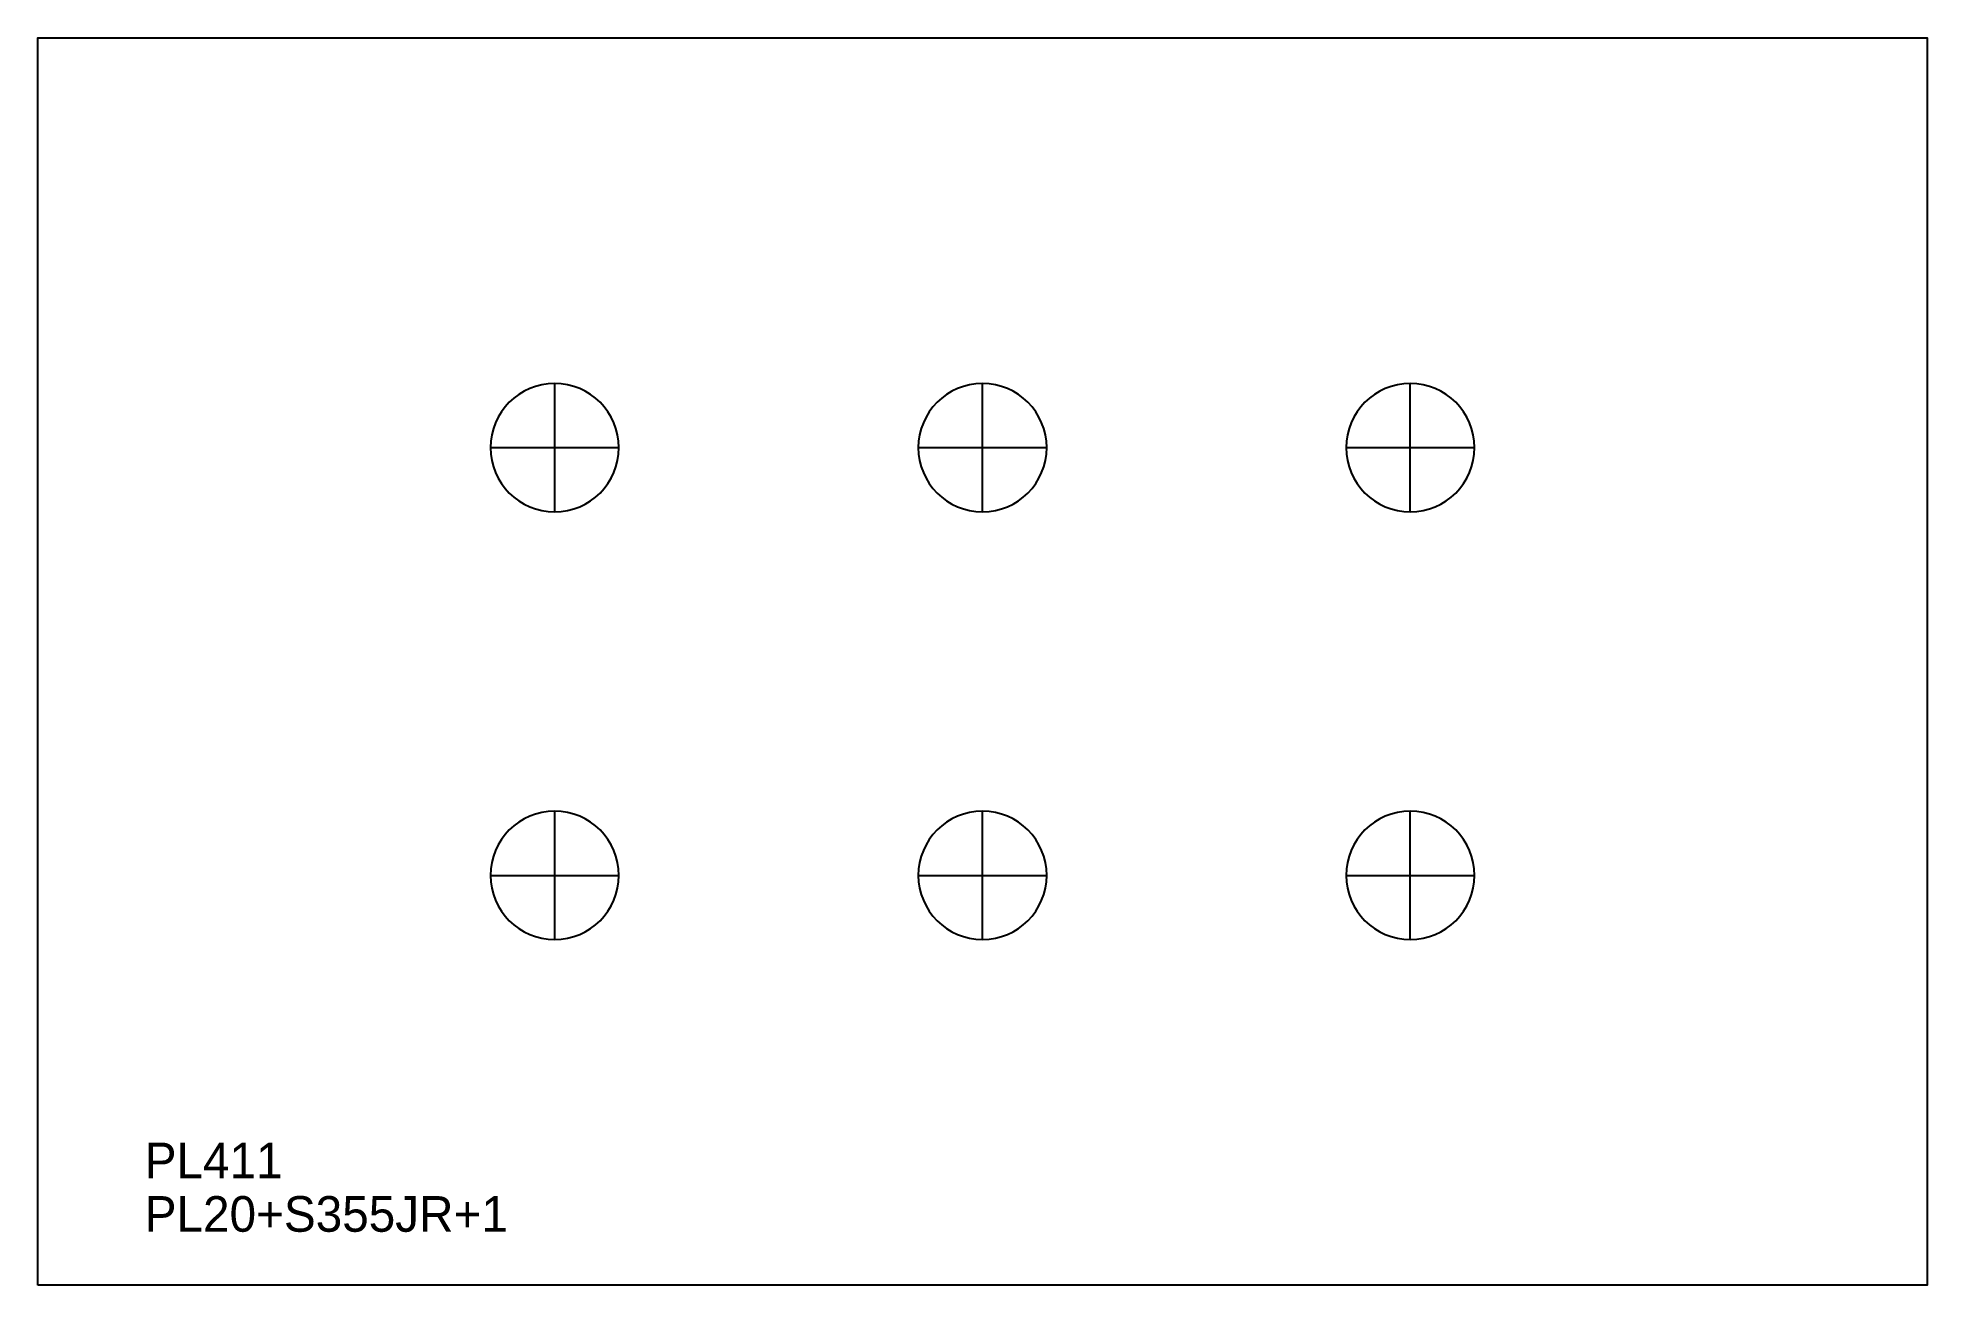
# Model space of a CAD drawing. Extents: x 0 to 530, y 0 to 350.
import ezdxf

# ---------------------------------------------------------------- set-up
doc = ezdxf.new("R2010")
doc.units = 0
for name, color, linetype in [('CUT', 7, 'CONTINUOUS'), ('OVERSIZE', 7, 'CONTINUOUS'), ('SCRIBE', 3, 'CONTINUOUS'), ('TEXT', 7, 'CONTINUOUS')]:
    doc.layers.add(name, color=color, linetype=linetype)

msp = doc.modelspace()

# ---------------------------------------------------------------- linework, layer by layer
at = {"layer": 'CUT', "color": 7, "linetype": 'CONTINUOUS'}
msp.add_lwpolyline([(0, 0), (0, 350), (530, 350), (530, 0)], close=True, dxfattribs=at)
at = {"layer": 'OVERSIZE', "color": 7, "linetype": 'CONTINUOUS'}
for p, q in [((145, 217), (145, 253)), ((265, 217), (265, 253)), ((385, 217), (385, 253)), ((127, 235), (163, 235)), ((247, 235), (283, 235)), ((367, 235), (403, 235)), ((145, 97), (145, 133)), ((265, 97), (265, 133)), ((385, 97), (385, 133)), ((127, 115), (163, 115)), ((247, 115), (283, 115)), ((367, 115), (403, 115))]:
    msp.add_line(p, q, dxfattribs=at)
for points in [[(145, 253, 1), (145, 217, 1)], [(265, 253, 1), (265, 217, 1)], [(385, 253, 1), (385, 217, 1)], [(145, 133, 1), (145, 97, 1)], [(265, 133, 1), (265, 97, 1)], [(385, 133, 1), (385, 97, 1)]]:
    msp.add_lwpolyline(points, format="xyb", close=True, dxfattribs=at)

# ---------------------------------------------------------------- texts
at = {"layer": 'SCRIBE', "color": 3}
msp.add_text('PL411', height=10, dxfattribs=at).set_placement((30, 30))
at = {"layer": 'TEXT', "color": 7}
msp.add_text('PL20+S355JR+1', height=10, dxfattribs=at).set_placement((30, 15))

doc.saveas('drawing.dxf')
